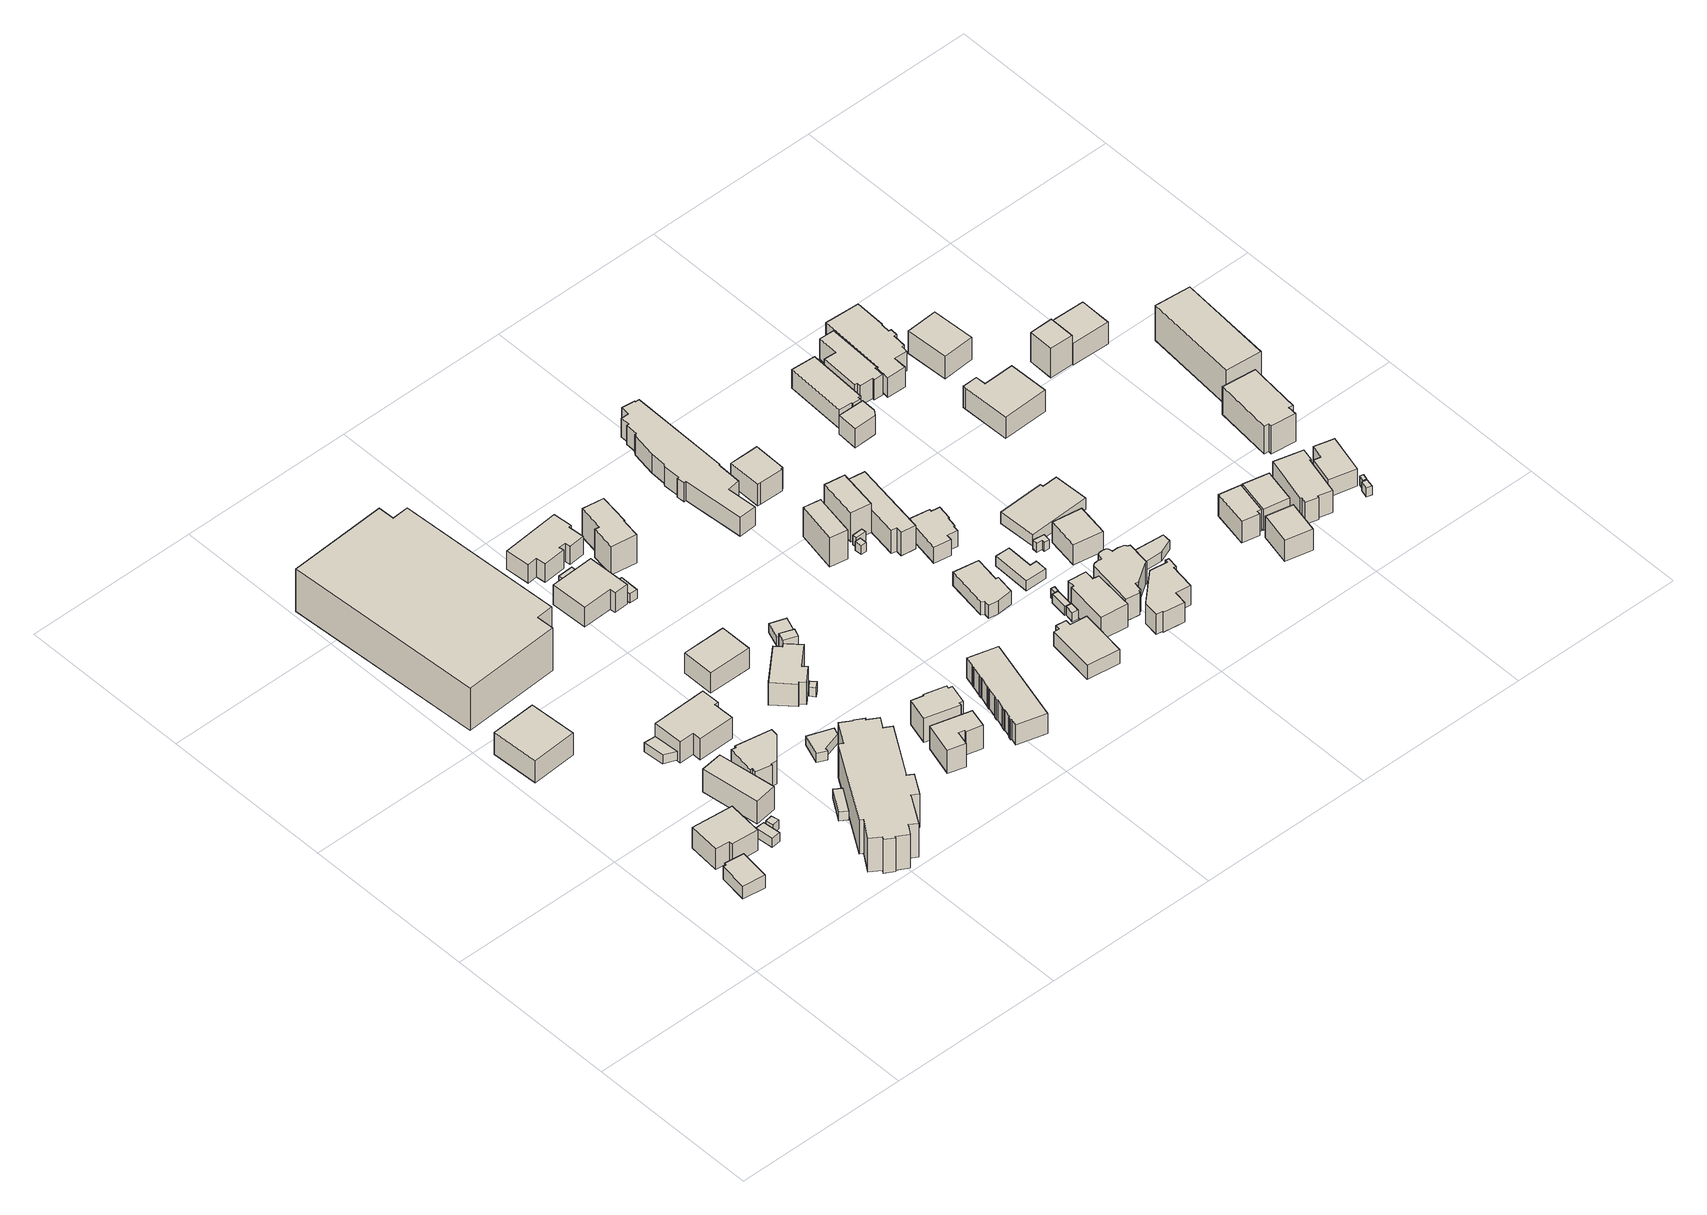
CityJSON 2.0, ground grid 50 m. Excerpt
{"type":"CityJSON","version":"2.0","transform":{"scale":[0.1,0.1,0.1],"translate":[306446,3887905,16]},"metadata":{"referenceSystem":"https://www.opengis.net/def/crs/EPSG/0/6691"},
"CityObjects":{
"building1":{"type":"Building","attributes":{"class":"3001","measuredHeight":2,"BuildingIDAttribute.prefecture":"22","BuildingIDAttribute.city":"22203","BuildingDetailAttribute.surveyYear":2015},"geometry":[{"type":"Solid","lod":"1","boundaries":[[[[0,1,2,3,4,5]],[[4,6,7,5]],[[3,8,6,4]],[[2,9,8,3]],[[1,10,9,2]],[[0,11,10,1]],[[5,7,11,0]],[[6,8,9,10,11,7]]]]}]},
"building2":{"type":"Building","attributes":{"class":"3001","measuredHeight":2,"BuildingIDAttribute.prefecture":"22","BuildingIDAttribute.city":"22203","BuildingDetailAttribute.surveyYear":2015},"geometry":[{"type":"Solid","lod":"1","boundaries":[[[[12,13,14,15,16,17]],[[16,18,19,17]],[[15,20,18,16]],[[14,21,20,15]],[[13,22,21,14]],[[12,23,22,13]],[[17,19,23,12]],[[18,20,21,22,23,19]]]]}]},
"building3":{"type":"Building","attributes":{"class":"3001","measuredHeight":2,"BuildingIDAttribute.prefecture":"22","BuildingIDAttribute.city":"22203","BuildingDetailAttribute.surveyYear":2015},"geometry":[{"type":"Solid","lod":"1","boundaries":[[[[24,25,26,27]],[[26,28,29,27]],[[25,30,28,26]],[[24,31,30,25]],[[27,29,31,24]],[[28,30,31,29]]]]}]},
"building4":{"type":"Building","attributes":{"class":"3003","measuredHeight":2,"BuildingIDAttribute.prefecture":"22","BuildingIDAttribute.city":"22203","BuildingDetailAttribute.surveyYear":2015},"geometry":[{"type":"Solid","lod":"1","boundaries":[[[[32,33,34,35]],[[34,36,37,35]],[[33,38,36,34]],[[32,39,38,33]],[[35,37,39,32]],[[36,38,39,37]]]]}]},
"building5":{"type":"Building","attributes":{"class":"3001","measuredHeight":2,"BuildingIDAttribute.prefecture":"22","BuildingIDAttribute.city":"22203","BuildingDetailAttribute.surveyYear":2015},"geometry":[{"type":"Solid","lod":"1","boundaries":[[[[40,41,42,43]],[[42,44,45,43]],[[41,46,44,42]],[[40,47,46,41]],[[43,45,47,40]],[[44,46,47,45]]]]}]},
"building6":{"type":"Building","attributes":{"class":"3001","measuredHeight":2,"BuildingIDAttribute.prefecture":"22","BuildingIDAttribute.city":"22203","BuildingDetailAttribute.surveyYear":2015},"geometry":[{"type":"Solid","lod":"1","boundaries":[[[[48,49,50,51]],[[50,52,53,51]],[[49,54,52,50]],[[48,55,54,49]],[[51,53,55,48]],[[52,54,55,53]]]]}]},
"building7":{"type":"Building","attributes":{"class":"3003","measuredHeight":2,"BuildingIDAttribute.prefecture":"22","BuildingIDAttribute.city":"22203","BuildingDetailAttribute.surveyYear":2015},"geometry":[{"type":"Solid","lod":"1","boundaries":[[[[56,57,58,59]],[[58,60,61,59]],[[57,62,60,58]],[[56,63,62,57]],[[59,61,63,56]],[[60,62,63,61]]]]}]},
"building8":{"type":"Building","attributes":{"class":"3001","measuredHeight":2,"BuildingIDAttribute.prefecture":"22","BuildingIDAttribute.city":"22203","BuildingDetailAttribute.surveyYear":2015},"geometry":[{"type":"Solid","lod":"1","boundaries":[[[[64,65,66,67]],[[66,68,69,67]],[[65,70,68,66]],[[64,71,70,65]],[[67,69,71,64]],[[68,70,71,69]]]]}]},
"building9":{"type":"Building","attributes":{"class":"3004","measuredHeight":2,"BuildingIDAttribute.prefecture":"22","BuildingIDAttribute.city":"22203","BuildingDetailAttribute.surveyYear":2015},"geometry":[{"type":"Solid","lod":"1","boundaries":[[[[72,73,74,75,76,77,78,79]],[[78,80,81,79]],[[77,82,80,78]],[[76,83,82,77]],[[75,84,83,76]],[[74,85,84,75]],[[73,86,85,74]],[[72,87,86,73]],[[79,81,87,72]],[[80,82,83,84,85,86,87,81]]]]}]},
"building10":{"type":"Building","attributes":{"class":"3001","measuredHeight":2,"BuildingIDAttribute.prefecture":"22","BuildingIDAttribute.city":"22203","BuildingDetailAttribute.surveyYear":2015},"geometry":[{"type":"Solid","lod":"1","boundaries":[[[[88,89,90,91,92,93,94,95,96,97,98]],[[97,99,100,98]],[[96,101,99,97]],[[95,102,101,96]],[[94,103,102,95]],[[93,104,103,94]],[[92,105,104,93]],[[91,106,105,92]],[[90,107,106,91]],[[89,108,107,90]],[[88,109,108,89]],[[98,100,109,88]],[[99,101,102,103,104,105,106,107,108,109,100]]]]}]},
"building11":{"type":"Building","attributes":{"class":"3001","measuredHeight":2,"BuildingIDAttribute.prefecture":"22","BuildingIDAttribute.city":"22203","BuildingDetailAttribute.surveyYear":2015},"geometry":[{"type":"Solid","lod":"1","boundaries":[[[[110,111,112,113,114,115,116,117]],[[116,118,119,117]],[[115,120,118,116]],[[114,121,120,115]],[[113,122,121,114]],[[112,123,122,113]],[[111,124,123,112]],[[110,125,124,111]],[[117,119,125,110]],[[118,120,121,122,123,124,125,119]]]]}]},
"building12":{"type":"Building","attributes":{"class":"3002","measuredHeight":2,"BuildingIDAttribute.prefecture":"22","BuildingIDAttribute.city":"22203","BuildingDetailAttribute.surveyYear":2015},"geometry":[{"type":"Solid","lod":"1","boundaries":[[[[126,127,128,129,130,131,132,133,134,135,136,137,138,139,140,141,142,143,144,145,146,147,148,149]],[[148,150,151,149]],[[147,152,150,148]],[[146,153,152,147]],[[145,154,153,146]],[[144,155,154,145]],[[143,156,155,144]],[[142,157,156,143]],[[141,158,157,142]],[[140,159,158,141]],[[139,160,159,140]],[[138,161,160,139]],[[137,162,161,138]],[[136,163,162,137]],[[135,164,163,136]],[[134,165,164,135]],[[133,166,165,134]],[[132,167,166,133]],[[131,168,167,132]],[[130,169,168,131]],[[129,170,169,130]],[[128,171,170,129]],[[127,172,171,128]],[[126,173,172,127]],[[149,151,173,126]],[[150,152,153,154,155,156,157,158,159,160,161,162,163,164,165,166,167,168,169,170,171,172,173,151]]]]}]},
"building13":{"type":"Building","attributes":{"class":"3001","measuredHeight":2,"BuildingIDAttribute.prefecture":"22","BuildingIDAttribute.city":"22203","BuildingDetailAttribute.surveyYear":2015},"geometry":[{"type":"Solid","lod":"1","boundaries":[[[[174,175,176,177,178,179]],[[178,180,181,179]],[[177,182,180,178]],[[176,183,182,177]],[[175,184,183,176]],[[174,185,184,175]],[[179,181,185,174]],[[180,182,183,184,185,181]]]]}]},
"building14":{"type":"Building","attributes":{"class":"3001","measuredHeight":2,"BuildingIDAttribute.prefecture":"22","BuildingIDAttribute.city":"22203","BuildingDetailAttribute.surveyYear":2015},"geometry":[{"type":"Solid","lod":"1","boundaries":[[[[186,187,188,189]],[[188,190,191,189]],[[187,192,190,188]],[[186,193,192,187]],[[189,191,193,186]],[[190,192,193,191]]]]}]},
"building15":{"type":"Building","attributes":{"class":"3001","measuredHeight":2,"BuildingIDAttribute.prefecture":"22","BuildingIDAttribute.city":"22203","BuildingDetailAttribute.surveyYear":2015},"geometry":[{"type":"Solid","lod":"1","boundaries":[[[[194,195,196,197,198,199]],[[198,200,201,199]],[[197,202,200,198]],[[196,203,202,197]],[[195,204,203,196]],[[194,205,204,195]],[[199,201,205,194]],[[200,202,203,204,205,201]]]]}]},
"building16":{"type":"Building","attributes":{"class":"3001","measuredHeight":2,"BuildingIDAttribute.prefecture":"22","BuildingIDAttribute.city":"22203","BuildingDetailAttribute.surveyYear":2015},"geometry":[{"type":"Solid","lod":"1","boundaries":[[[[206,207,208,209,210,211,212,213,214,215,216]],[[215,217,218,216]],[[214,219,217,215]],[[213,220,219,214]],[[212,221,220,213]],[[211,222,221,212]],[[210,223,222,211]],[[209,224,223,210]],[[208,225,224,209]],[[207,226,225,208]],[[206,227,226,207]],[[216,218,227,206]],[[217,219,220,221,222,223,224,225,226,227,218]]]]}]},
"building17":{"type":"Building","attributes":{"class":"3001","measuredHeight":2,"BuildingIDAttribute.prefecture":"22","BuildingIDAttribute.city":"22203","BuildingDetailAttribute.surveyYear":2015},"geometry":[{"type":"Solid","lod":"1","boundaries":[[[[228,229,230,231,232,233,234,235]],[[234,236,237,235]],[[233,238,236,234]],[[232,239,238,233]],[[231,240,239,232]],[[230,241,240,231]],[[229,242,241,230]],[[228,243,242,229]],[[235,237,243,228]],[[236,238,239,240,241,242,243,237]]]]}]},
"building18":{"type":"Building","attributes":{"class":"3001","measuredHeight":2,"BuildingIDAttribute.prefecture":"22","BuildingIDAttribute.city":"22203","BuildingDetailAttribute.surveyYear":2015},"geometry":[{"type":"Solid","lod":"1","boundaries":[[[[244,245,246,247]],[[246,248,249,247]],[[245,250,248,246]],[[244,251,250,245]],[[247,249,251,244]],[[248,250,251,249]]]]}]},
"building19":{"type":"Building","attributes":{"class":"3001","measuredHeight":2,"BuildingIDAttribute.prefecture":"22","BuildingIDAttribute.city":"22203","BuildingDetailAttribute.surveyYear":2015},"geometry":[{"type":"Solid","lod":"1","boundaries":[[[[252,253,254,255]],[[254,256,257,255]],[[253,258,256,254]],[[252,259,258,253]],[[255,257,259,252]],[[256,258,259,257]]]]}]},
"building20":{"type":"Building","attributes":{"class":"3003","measuredHeight":2,"BuildingIDAttribute.prefecture":"22","BuildingIDAttribute.city":"22203","BuildingDetailAttribute.surveyYear":2015},"geometry":[{"type":"Solid","lod":"1","boundaries":[[[[260,261,262,263]],[[262,264,265,263]],[[261,266,264,262]],[[260,267,266,261]],[[263,265,267,260]],[[264,266,267,265]]]]}]},
"building21":{"type":"Building","attributes":{"class":"3001","measuredHeight":2,"BuildingIDAttribute.prefecture":"22","BuildingIDAttribute.city":"22203","BuildingDetailAttribute.surveyYear":2015},"geometry":[{"type":"Solid","lod":"1","boundaries":[[[[268,269,270,271,272,273,274,275,276,277,278,279]],[[278,280,281,279]],[[277,282,280,278]],[[276,283,282,277]],[[275,284,283,276]],[[274,285,284,275]],[[273,286,285,274]],[[272,287,286,273]],[[271,288,287,272]],[[270,289,288,271]],[[269,290,289,270]],[[268,291,290,269]],[[279,281,291,268]],[[280,282,283,284,285,286,287,288,289,290,291,281]]]]}]},
"building22":{"type":"Building","attributes":{"class":"3001","measuredHeight":2,"BuildingIDAttribute.prefecture":"22","BuildingIDAttribute.city":"22203","BuildingDetailAttribute.surveyYear":2015},"geometry":[{"type":"Solid","lod":"1","boundaries":[[[[292,293,294,295,296,297,298,299,300,301]],[[300,302,303,301]],[[299,304,302,300]],[[298,305,304,299]],[[297,306,305,298]],[[296,307,306,297]],[[295,308,307,296]],[[294,309,308,295]],[[293,310,309,294]],[[292,311,310,293]],[[301,303,311,292]],[[302,304,305,306,307,308,309,310,311,303]]]]}]},
"building23":{"type":"Building","attributes":{"class":"3001","measuredHeight":2,"BuildingIDAttribute.prefecture":"22","BuildingIDAttribute.city":"22203","BuildingDetailAttribute.surveyYear":2015},"geometry":[{"type":"Solid","lod":"1","boundaries":[[[[312,313,314,315]],[[314,316,317,315]],[[313,318,316,314]],[[312,319,318,313]],[[315,317,319,312]],[[316,318,319,317]]]]}]},
"building24":{"type":"Building","attributes":{"class":"3003","measuredHeight":2,"BuildingIDAttribute.prefecture":"22","BuildingIDAttribute.city":"22203","BuildingDetailAttribute.surveyYear":2015},"geometry":[{"type":"Solid","lod":"1","boundaries":[[[[320,321,322,323]],[[322,324,325,323]],[[321,326,324,322]],[[320,327,326,321]],[[323,325,327,320]],[[324,326,327,325]]]]}]},
"building25":{"type":"Building","attributes":{"class":"3001","measuredHeight":2,"BuildingIDAttribute.prefecture":"22","BuildingIDAttribute.city":"22203","BuildingDetailAttribute.surveyYear":2015},"geometry":[{"type":"Solid","lod":"1","boundaries":[[[[328,329,330,331,332,333,334,335]],[[334,336,337,335]],[[333,338,336,334]],[[332,339,338,333]],[[331,340,339,332]],[[330,341,340,331]],[[329,342,341,330]],[[328,343,342,329]],[[335,337,343,328]],[[336,338,339,340,341,342,343,337]]]]}]},
"building26":{"type":"Building","attributes":{"class":"3001","measuredHeight":2,"BuildingIDAttribute.prefecture":"22","BuildingIDAttribute.city":"22203","BuildingDetailAttribute.surveyYear":2015},"geometry":[{"type":"Solid","lod":"1","boundaries":[[[[344,345,346,347,348,349,350,351,352,353,354,355,356,357,358,359,360,361,362,363,364,365,366,367,368,369,370,371]],[[370,372,373,371]],[[369,374,372,370]],[[368,375,374,369]],[[367,376,375,368]],[[366,377,376,367]],[[365,378,377,366]],[[364,379,378,365]],[[363,380,379,364]],[[362,381,380,363]],[[361,382,381,362]],[[360,383,382,361]],[[359,384,383,360]],[[358,385,384,359]],[[357,386,385,358]],[[356,387,386,357]],[[355,388,387,356]],[[354,389,388,355]],[[353,390,389,354]],[[352,391,390,353]],[[351,392,391,352]],[[350,393,392,351]],[[349,394,393,350]],[[348,395,394,349]],[[347,396,395,348]],[[346,397,396,347]],[[345,398,397,346]],[[344,399,398,345]],[[371,373,399,344]],[[372,374,375,376,377,378,379,380,381,382,383,384,385,386,387,388,389,390,391,392,393,394,395,396,397,398,399,373]]]]}]},
"building27":{"type":"Building","attributes":{"class":"3001","measuredHeight":2,"BuildingIDAttribute.prefecture":"22","BuildingIDAttribute.city":"22203","BuildingDetailAttribute.surveyYear":2015},"geometry":[{"type":"Solid","lod":"1","boundaries":[[[[400,401,402,403,404]],[[403,405,406,404]],[[402,407,405,403]],[[401,408,407,402]],[[400,409,408,401]],[[404,406,409,400]],[[405,407,408,409,406]]]]}]},
"building28":{"type":"Building","attributes":{"class":"3001","measuredHeight":2,"BuildingIDAttribute.prefecture":"22","BuildingIDAttribute.city":"22203","BuildingDetailAttribute.surveyYear":2015},"geometry":[{"type":"Solid","lod":"1","boundaries":[[[[410,411,412,413,414,415,416,417]],[[416,418,419,417]],[[415,420,418,416]],[[414,421,420,415]],[[413,422,421,414]],[[412,423,422,413]],[[411,424,423,412]],[[410,425,424,411]],[[417,419,425,410]],[[418,420,421,422,423,424,425,419]]]]}]},
"building29":{"type":"Building","attributes":{"class":"3001","measuredHeight":2,"BuildingIDAttribute.prefecture":"22","BuildingIDAttribute.city":"22203","BuildingDetailAttribute.surveyYear":2015},"geometry":[{"type":"Solid","lod":"1","boundaries":[[[[426,427,428,429]],[[428,430,431,429]],[[427,432,430,428]],[[426,433,432,427]],[[429,431,433,426]],[[430,432,433,431]]]]}]},
"building30":{"type":"Building","attributes":{"class":"3001","measuredHeight":2,"BuildingIDAttribute.prefecture":"22","BuildingIDAttribute.city":"22203","BuildingDetailAttribute.surveyYear":2015},"geometry":[{"type":"Solid","lod":"1","boundaries":[[[[434,435,436,437,438,439,440,441,442,443,444,445,446,447,448,449,450,451,452,453,454,455,456,457,458]],[[457,459,460,458]],[[456,461,459,457]],[[455,462,461,456]],[[454,463,462,455]],[[453,464,463,454]],[[452,465,464,453]],[[451,466,465,452]],[[450,467,466,451]],[[449,468,467,450]],[[448,469,468,449]],[[447,470,469,448]],[[446,471,470,447]],[[445,472,471,446]],[[444,473,472,445]],[[443,474,473,444]],[[442,475,474,443]],[[441,476,475,442]],[[440,477,476,441]],[[439,478,477,440]],[[438,479,478,439]],[[437,480,479,438]],[[436,481,480,437]],[[435,482,481,436]],[[434,483,482,435]],[[458,460,483,434]],[[459,461,462,463,464,465,466,467,468,469,470,471,472,473,474,475,476,477,478,479,480,481,482,483,460]]]]}]},
"building31":{"type":"Building","attributes":{"class":"3001","measuredHeight":2,"BuildingIDAttribute.prefecture":"22","BuildingIDAttribute.city":"22203","BuildingDetailAttribute.surveyYear":2015},"geometry":[{"type":"Solid","lod":"1","boundaries":[[[[484,485,486,487,488,489,490,491,492]],[[491,493,494,492]],[[490,495,493,491]],[[489,496,495,490]],[[488,497,496,489]],[[487,498,497,488]],[[486,499,498,487]],[[485,500,499,486]],[[484,501,500,485]],[[492,494,501,484]],[[493,495,496,497,498,499,500,501,494]]]]}]},
"building32":{"type":"Building","attributes":{"class":"3001","measuredHeight":2,"BuildingIDAttribute.prefecture":"22","BuildingIDAttribute.city":"22203","BuildingDetailAttribute.surveyYear":2015},"geometry":[{"type":"Solid","lod":"1","boundaries":[[[[502,503,504,505]],[[504,506,507,505]],[[503,508,506,504]],[[502,509,508,503]],[[505,507,509,502]],[[506,508,509,507]]]]}]},
"building33":{"type":"Building","attributes":{"class":"3001","measuredHeight":2,"BuildingIDAttribute.prefecture":"22","BuildingIDAttribute.city":"22203","BuildingDetailAttribute.surveyYear":2015},"geometry":[{"type":"Solid","lod":"1","boundaries":[[[[510,511,512,513,514,515,516,517]],[[516,518,519,517]],[[515,520,518,516]],[[514,521,520,515]],[[513,522,521,514]],[[512,523,522,513]],[[511,524,523,512]],[[510,525,524,511]],[[517,519,525,510]],[[518,520,521,522,523,524,525,519]]]]}]},
"building34":{"type":"Building","attributes":{"class":"3001","measuredHeight":2,"BuildingIDAttribute.prefecture":"22","BuildingIDAttribute.city":"22203","BuildingDetailAttribute.surveyYear":2015},"geometry":[{"type":"Solid","lod":"1","boundaries":[[[[526,527,528,529]],[[528,530,531,529]],[[527,532,530,528]],[[526,533,532,527]],[[529,531,533,526]],[[530,532,533,531]]]]}]},
"building35":{"type":"Building","attributes":{"class":"3001","measuredHeight":2,"BuildingIDAttribute.prefecture":"22","BuildingIDAttribute.city":"22203","BuildingDetailAttribute.surveyYear":2015},"geometry":[{"type":"Solid","lod":"1","boundaries":[[[[534,535,536,537]],[[536,538,539,537]],[[535,540,538,536]],[[534,541,540,535]],[[537,539,541,534]],[[538,540,541,539]]]]}]},
"building36":{"type":"Building","attributes":{"class":"3001","measuredHeight":2,"BuildingIDAttribute.prefecture":"22","BuildingIDAttribute.city":"22203","BuildingDetailAttribute.surveyYear":2015},"geometry":[{"type":"Solid","lod":"1","boundaries":[[[[542,543,544,545]],[[544,546,547,545]],[[543,548,546,544]],[[542,549,548,543]],[[545,547,549,542]],[[546,548,549,547]]]]}]},
"building37":{"type":"Building","attributes":{"class":"3001","measuredHeight":2,"BuildingIDAttribute.prefecture":"22","BuildingIDAttribute.city":"22203","BuildingDetailAttribute.surveyYear":2015},"geometry":[{"type":"Solid","lod":"1","boundaries":[[[[550,551,552,553,554,555,556,557]],[[556,558,559,557]],[[555,560,558,556]],[[554,561,560,555]],[[553,562,561,554]],[[552,563,562,553]],[[551,564,563,552]],[[550,565,564,551]],[[557,559,565,550]],[[558,560,561,562,563,564,565,559]]]]}]},
"building38":{"type":"Building","attributes":{"class":"3001","measuredHeight":2,"BuildingIDAttribute.prefecture":"22","BuildingIDAttribute.city":"22203","BuildingDetailAttribute.surveyYear":2015},"geometry":[{"type":"Solid","lod":"1","boundaries":[[[[566,567,568,569,570,571]],[[570,572,573,571]],[[569,574,572,570]],[[568,575,574,569]],[[567,576,575,568]],[[566,577,576,567]],[[571,573,577,566]],[[572,574,575,576,577,573]]]]}]},
"building39":{"type":"Building","attributes":{"class":"3001","measuredHeight":2,"BuildingIDAttribute.prefecture":"22","BuildingIDAttribute.city":"22203","BuildingDetailAttribute.surveyYear":2015},"geometry":[{"type":"Solid","lod":"1","boundaries":[[[[578,579,580,581]],[[580,582,583,581]],[[579,584,582,580]],[[578,585,584,579]],[[581,583,585,578]],[[582,584,585,583]]]]}]},
"building40":{"type":"Building","attributes":{"class":"3001","measuredHeight":2,"BuildingIDAttribute.prefecture":"22","BuildingIDAttribute.city":"22203","BuildingDetailAttribute.surveyYear":2015},"geometry":[{"type":"Solid","lod":"1","boundaries":[[[[586,587,588,589,590,591,592,593,594,595,596,597]],[[596,598,599,597]],[[595,600,598,596]],[[594,601,600,595]],[[593,602,601,594]],[[592,603,602,593]],[[591,604,603,592]],[[590,605,604,591]],[[589,606,605,590]],[[588,607,606,589]],[[587,608,607,588]],[[586,609,608,587]],[[597,599,609,586]],[[598,600,601,602,603,604,605,606,607,608,609,599]]]]}]},
"building41":{"type":"Building","attributes":{"class":"3001","measuredHeight":2,"BuildingIDAttribute.prefecture":"22","BuildingIDAttribute.city":"22203","BuildingDetailAttribute.surveyYear":2015},"geometry":[{"type":"Solid","lod":"1","boundaries":[[[[610,611,612,613,614,615]],[[614,616,617,615]],[[613,618,616,614]],[[612,619,618,613]],[[611,620,619,612]],[[610,621,620,611]],[[615,617,621,610]],[[616,618,619,620,621,617]]]]}]},
"building42":{"type":"Building","attributes":{"class":"3001","measuredHeight":2,"BuildingIDAttribute.prefecture":"22","BuildingIDAttribute.city":"22203","BuildingDetailAttribute.surveyYear":2015},"geometry":[{"type":"Solid","lod":"1","boundaries":[[[[622,623,624,625,626,627,628,629,630,631,632,633,634,635]],[[634,636,637,635]],[[633,638,636,634]],[[632,639,638,633]],[[631,640,639,632]],[[630,641,640,631]],[[629,642,641,630]],[[628,643,642,629]],[[627,644,643,628]],[[626,645,644,627]],[[625,646,645,626]],[[624,647,646,625]],[[623,648,647,624]],[[622,649,648,623]],[[635,637,649,622]],[[636,638,639,640,641,642,643,644,645,646,647,648,649,637]]]]}]},
"building43":{"type":"Building","attributes":{"class":"3001","measuredHeight":2,"BuildingIDAttribute.prefecture":"22","BuildingIDAttribute.city":"22203","BuildingDetailAttribute.surveyYear":2015},"geometry":[{"type":"Solid","lod":"1","boundaries":[[[[650,651,652,653,654,655,656,657,658,659,660,661,662,663,664,665,666,667,668,669,670,671,672,673,674,675,676]],[[675,677,678,676]],[[674,679,677,675]],[[673,680,679,674]],[[672,681,680,673]],[[671,682,681,672]],[[670,683,682,671]],[[669,684,683,670]],[[668,685,684,669]],[[667,686,685,668]],[[666,687,686,667]],[[665,688,687,666]],[[664,689,688,665]],[[663,690,689,664]],[[662,691,690,663]],[[661,692,691,662]],[[660,693,692,661]],[[659,694,693,660]],[[658,695,694,659]],[[657,696,695,658]],[[656,697,696,657]],[[655,698,697,656]],[[654,699,698,655]],[[653,700,699,654]],[[652,701,700,653]],[[651,702,701,652]],[[650,703,702,651]],[[676,678,703,650]],[[677,679,680,681,682,683,684,685,686,687,688,689,690,691,692,693,694,695,696,697,698,699,700,701,702,703,678]]]]}]},
"building44":{"type":"Building","attributes":{"class":"3001","measuredHeight":2,"BuildingIDAttribute.prefecture":"22","BuildingIDAttribute.city":"22203","BuildingDetailAttribute.surveyYear":2015},"geometry":[{"type":"Solid","lod":"1","boundaries":[[[[704,705,706,707,708,709]],[[708,710,711,709]],[[707,712,710,708]],[[706,713,712,707]],[[705,714,713,706]],[[704,715,714,705]],[[709,711,715,704]],[[710,712,713,714,715,711]]]]}]},
"building45":{"type":"Building","attributes":{"class":"3001","measuredHeight":2,"BuildingIDAttribute.prefecture":"22","BuildingIDAttribute.city":"22203","BuildingDetailAttribute.surveyYear":2015},"geometry":[{"type":"Solid","lod":"1","boundaries":[[[[716,717,718,719]],[[718,720,721,719]],[[717,722,720,718]],[[716,723,722,717]],[[719,721,723,716]],[[720,722,723,721]]]]}]},
"building46":{"type":"Building","attributes":{"class":"3001","measuredHeight":2,"BuildingIDAttribute.prefecture":"22","BuildingIDAttribute.city":"22203","BuildingDetailAttribute.surveyYear":2015},"geometry":[{"type":"Solid","lod":"1","boundaries":[[[[724,725,726,727,728,729]],[[728,730,731,729]],[[727,732,730,728]],[[726,733,732,727]],[[725,734,733,726]],[[724,735,734,725]],[[729,731,735,724]],[[730,732,733,734,735,731]]]]}]},
"building47":{"type":"Building","attributes":{"class":"3001","measuredHeight":2,"BuildingIDAttribute.prefecture":"22","BuildingIDAttribute.city":"22203","BuildingDetailAttribute.surveyYear":2015},"geometry":[{"type":"Solid","lod":"1","boundaries":[[[[736,737,738,739,740]],[[739,741,742,740]],[[738,743,741,739]],[[737,744,743,738]],[[736,745,744,737]],[[740,742,745,736]],[[741,743,744,745,742]]]]}]},
"building48":{"type":"Building","attributes":{"class":"3003","measuredHeight":2,"BuildingIDAttribute.prefecture":"22","BuildingIDAttribute.city":"22203","BuildingDetailAttribute.surveyYear":2015},"geometry":[{"type":"Solid","lod":"1","boundaries":[[[[746,747,748,749,750]],[[749,751,752,750]],[[748,753,751,749]],[[747,754,753,748]],[[746,755,754,747]],[[750,752,755,746]],[[751,753,754,755,752]]]]}]},
"building49":{"type":"Building","attributes":{"class":"3001","measuredHeight":2,"BuildingIDAttribute.prefecture":"22","BuildingIDAttribute.city":"22203","BuildingDetailAttribute.surveyYear":2015},"geometry":[{"type":"Solid","lod":"1","boundaries":[[[[756,757,758,759,760,761,762,763]],[[762,764,765,763]],[[761,766,764,762]],[[760,767,766,761]],[[759,768,767,760]],[[758,769,768,759]],[[757,770,769,758]],[[756,771,770,757]],[[763,765,771,756]],[[764,766,767,768,769,770,771,765]]]]}]},
"building50":{"type":"Building","attributes":{"class":"3001","measuredHeight":2,"BuildingIDAttribute.prefecture":"22","BuildingIDAttribute.city":"22203","BuildingDetailAttribute.surveyYear":2015},"geometry":[{"type":"Solid","lod":"1","boundaries":[[[[772,773,774,775,776,777,778,779,780,781,782,783,784]],[[783,785,786,784]],[[782,787,785,783]],[[781,788,787,782]],[[780,789,788,781]],[[779,790,789,780]],[[778,791,790,779]],[[777,792,791,778]],[[776,793,792,777]],[[775,794,793,776]],[[774,795,794,775]],[[773,796,795,774]],[[772,797,796,773]],[[784,786,797,772]],[[785,787,788,789,790,791,792,793,794,795,796,797,786]]]]}]},
"building51":{"type":"Building","attributes":{"class":"3001","measuredHeight":2,"BuildingIDAttribute.prefecture":"22","BuildingIDAttribute.city":"22203","BuildingDetailAttribute.surveyYear":2015},"geometry":[{"type":"Solid","lod":"1","boundaries":[[[[798,799,800,801,802,803]],[[802,804,805,803]],[[801,806,804,802]],[[800,807,806,801]],[[799,808,807,800]],[[798,809,808,799]],[[803,805,809,798]],[[804,806,807,808,809,805]]]]}]},
"building52":{"type":"Building","attributes":{"class":"3001","measuredHeight":2,"BuildingIDAttribute.prefecture":"22","BuildingIDAttribute.city":"22203","BuildingDetailAttribute.surveyYear":2015},"geometry":[{"type":"Solid","lod":"1","boundaries":[[[[810,811,812,813]],[[812,814,815,813]],[[811,816,814,812]],[[810,817,816,811]],[[813,815,817,810]],[[814,816,817,815]]]]}]},
"building53":{"type":"Building","attributes":{"class":"3001","measuredHeight":2,"BuildingIDAttribute.prefecture":"22","BuildingIDAttribute.city":"22203","BuildingDetailAttribute.surveyYear":2015},"geometry":[{"type":"Solid","lod":"1","boundaries":[[[[818,819,820,821,822,823,824,825,826,827,828,829,830,831,832,833]],[[832,834,835,833]],[[831,836,834,832]],[[830,837,836,831]],[[829,838,837,830]],[[828,839,838,829]],[[827,840,839,828]],[[826,841,840,827]],[[825,842,841,826]],[[824,843,842,825]],[[823,844,843,824]],[[822,845,844,823]],[[821,846,845,822]],[[820,847,846,821]],[[819,848,847,820]],[[818,849,848,819]],[[833,835,849,818]],[[834,836,837,838,839,840,841,842,843,844,845,846,847,848,849,835]]]]}]},
"building54":{"type":"Building","attributes":{"name":"沼津大岡駅前郵便局","class":"3001","measuredHeight":2,"BuildingIDAttribute.prefecture":"22","BuildingIDAttribute.city":"22203","BuildingDetailAttribute.surveyYear":2015},"geometry":[{"type":"Solid","lod":"1","boundaries":[[[[850,851,852,853,854,855,856,857]],[[856,858,859,857]],[[855,860,858,856]],[[854,861,860,855]],[[853,862,861,854]],[[852,863,862,853]],[[851,864,863,852]],[[850,865,864,851]],[[857,859,865,850]],[[858,860,861,862,863,864,865,859]]]]}]},
"building55":{"type":"Building","attributes":{"class":"3001","measuredHeight":2,"BuildingIDAttribute.prefecture":"22","BuildingIDAttribute.city":"22203","BuildingDetailAttribute.surveyYear":2015},"geometry":[{"type":"Solid","lod":"1","boundaries":[[[[866,867,868,869]],[[868,870,871,869]],[[867,872,870,868]],[[866,873,872,867]],[[869,871,873,866]],[[870,872,873,871]]]]}]},
"building56":{"type":"Building","attributes":{"class":"3001","measuredHeight":2,"BuildingIDAttribute.prefecture":"22","BuildingIDAttribute.city":"22203","BuildingDetailAttribute.surveyYear":2015},"geometry":[{"type":"Solid","lod":"1","boundaries":[[[[874,875,876,877]],[[876,878,879,877]],[[875,880,878,876]],[[874,881,880,875]],[[877,879,881,874]],[[878,880,881,879]]]]}]},
"building57":{"type":"Building","attributes":{"class":"3001","measuredHeight":2,"BuildingIDAttribute.prefecture":"22","BuildingIDAttribute.city":"22203","BuildingDetailAttribute.surveyYear":2015},"geometry":[{"type":"Solid","lod":"1","boundaries":[[[[882,883,884,885,886,887,888,889,890,891]],[[890,892,893,891]],[[889,894,892,890]],[[888,895,894,889]],[[887,896,895,888]],[[886,897,896,887]],[[885,898,897,886]],[[884,899,898,885]],[[883,900,899,884]],[[882,901,900,883]],[[891,893,901,882]],[[892,894,895,896,897,898,899,900,901,893]]]]}]},
"building58":{"type":"Building","attributes":{"class":"3001","measuredHeight":2,"BuildingIDAttribute.prefecture":"22","BuildingIDAttribute.city":"22203","BuildingDetailAttribute.surveyYear":2015},"geometry":[{"type":"Solid","lod":"1","boundaries":[[[[902,903,904,905]],[[904,906,907,905]],[[903,908,906,904]],[[902,909,908,903]],[[905,907,909,902]],[[906,908,909,907]]]]}]},
"building59":{"type":"Building","attributes":{"class":"3001","measuredHeight":2,"BuildingIDAttribute.prefecture":"22","BuildingIDAttribute.city":"22203","BuildingDetailAttribute.surveyYear":2015},"geometry":[{"type":"Solid","lod":"1","boundaries":[[[[910,911,912,913]],[[912,914,915,913]],[[911,916,914,912]],[[910,917,916,911]],[[913,915,917,910]],[[914,916,917,915]]]]}]},
"building60":{"type":"Building","attributes":{"class":"3001","measuredHeight":2,"BuildingIDAttribute.prefecture":"22","BuildingIDAttribute.city":"22203","BuildingDetailAttribute.surveyYear":2015},"geometry":[{"type":"Solid","lod":"1","boundaries":[[[[918,919,920,921,922,923]],[[922,924,925,923]],[[921,926,924,922]],[[920,927,926,921]],[[919,928,927,920]],[[918,929,928,919]],[[923,925,929,918]],[[924,926,927,928,929,925]]]]}]},
"building61":{"type":"Building","attributes":{"class":"3001","measuredHeight":2,"BuildingIDAttribute.prefecture":"22","BuildingIDAttribute.city":"22203","BuildingDetailAttribute.surveyYear":2015},"geometry":[{"type":"Solid","lod":"1","boundaries":[[[[930,931,932,933]],[[932,934,935,933]],[[931,936,934,932]],[[930,937,936,931]],[[933,935,937,930]],[[934,936,937,935]]]]}]},
"building62":{"type":"Building","attributes":{"class":"3001","measuredHeight":2,"BuildingIDAttribute.prefecture":"22","BuildingIDAttribute.city":"22203","BuildingDetailAttribute.surveyYear":2015},"geometry":[{"type":"Solid","lod":"1","boundaries":[[[[938,939,940,941,942,943,944,945]],[[944,946,947,945]],[[943,948,946,944]],[[942,949,948,943]],[[941,950,949,942]],[[940,951,950,941]],[[939,952,951,940]],[[938,953,952,939]],[[945,947,953,938]],[[946,948,949,950,951,952,953,947]]]]}]},
"building63":{"type":"Building","attributes":{"class":"3001","measuredHeight":2,"BuildingIDAttribute.prefecture":"22","BuildingIDAttribute.city":"22203","BuildingDetailAttribute.surveyYear":2015},"geometry":[{"type":"Solid","lod":"1","boundaries":[[[[954,955,956,957]],[[956,958,959,957]],[[955,960,958,956]],[[954,961,960,955]],[[957,959,961,954]],[[958,960,961,959]]]]}]},
"building64":{"type":"Building","attributes":{"class":"3002","measuredHeight":2,"BuildingIDAttribute.prefecture":"22","BuildingIDAttribute.city":"22203","BuildingDetailAttribute.surveyYear":2015},"geometry":[{"type":"Solid","lod":"1","boundaries":[[[[962,963,964,965]],[[964,966,967,965]],[[963,968,966,964]],[[962,969,968,963]],[[965,967,969,962]],[[966,968,969,967]]]]}]}
},
"vertices":[
[153,284,5],[162,283,5],[163,290,5],[218,283,5],[207,195,5],[142,203,5],[207,195,48],[142,203,48],[218,283,48],[163,290,48],[162,283,48],[153,284,48],
[166,408,10],[285,397,10],[276,296,10],[198,302,10],[199,312,10],[158,316,10],[199,312,79],[158,316,79],[198,302,79],[276,296,79],[285,397,79],[166,408,79],
[158,817,27],[28,809,27],[21,946,27],[150,953,27],[21,946,101],[150,953,101],[28,809,101],[158,817,101],
[304,334,8],[331,336,8],[336,285,8],[309,282,8],[336,285,38],[309,282,38],[331,336,38],[304,334,38],
[363,317,9],[341,313,9],[337,335,9],[359,339,9],[337,335,39],[359,339,39],[341,313,39],[363,317,39],
[312,530,11],[375,538,11],[398,371,11],[334,362,11],[398,371,87],[334,362,87],[375,538,87],[312,530,87],
[337,646,15],[302,660,15],[298,721,15],[332,719,15],[298,721,45],[332,719,45],[302,660,45],[337,646,45],
[496,217,23],[476,230,23],[518,296,23],[538,283,23],[518,296,53],[538,283,53],[476,230,53],[496,217,53],
[364,1118,23],[315,1115,23],[318,1064,23],[35,1047,23],[1,1624,23],[286,1641,23],[288,1594,23],[336,1597,23],[288,1594,165],[336,1597,165],[286,1641,165],[1,1624,165],[35,1047,165],[318,1064,165],[315,1115,165],[364,1118,165],
[410,536,6],[423,533,6],[424,539,6],[526,521,6],[523,500,6],[463,434,6],[447,435,6],[446,432,6],[400,441,6],[403,454,6],[396,452,6],[403,454,83],[396,452,83],[400,441,83],[446,432,83],[447,435,83],[463,434,83],[523,500,83],[526,521,83],[424,539,83],[423,533,83],[410,536,83],
[494,728,11],[495,675,11],[484,675,11],[485,615,11],[380,612,11],[380,638,11],[338,637,11],[336,724,11],[338,637,82],[336,724,82],[380,638,82],[380,612,82],[485,615,82],[484,675,82],[495,675,82],[494,728,82],
[450,114,17],[441,120,17],[579,343,17],[590,336,17],[627,396,17],[658,377,17],[659,379,17],[685,363,17],[682,359,17],[712,341,17],[693,312,17],[715,299,17],[627,156,17],[643,146,17],[607,88,17],[589,99,17],[538,16,17],[517,30,17],[499,2,17],[467,21,17],[465,17,17],[439,33,17],[444,40,17],[415,60,17],[444,40,130],[415,60,130],[439,33,130],[465,17,130],[467,21,130],[499,2,130],[517,30,130],[538,16,130],[589,99,130],[607,88,130],[643,146,130],[627,156,130],[715,299,130],[693,312,130],[712,341,130],[682,359,130],[685,363,130],[659,379,130],[658,377,130],[627,396,130],[590,336,130],[579,343,130],[441,120,130],[450,114,130],
[601,482,9],[669,457,9],[661,435,9],[608,419,9],[606,410,9],[579,422,9],[606,410,39],[579,422,39],[608,419,39],[661,435,39],[669,457,39],[601,482,39],
[676,856,9],[676,764,9],[552,764,9],[552,856,9],[552,764,77],[552,856,77],[676,764,77],[676,856,77],
[595,1105,29],[554,1103,29],[553,1119,29],[468,1116,29],[464,1223,29],[590,1228,29],[464,1223,95],[590,1228,95],[468,1116,95],[553,1119,95],[554,1103,95],[595,1105,95],
[717,725,10],[733,708,10],[735,710,10],[741,715,10],[776,678,10],[722,628,10],[733,617,10],[694,580,10],[681,594,10],[675,588,10],[626,641,10],[675,588,85],[626,641,85],[681,594,85],[694,580,85],[733,617,85],[722,628,85],[776,678,85],[741,715,85],[735,710,85],[733,708,85],[717,725,85],
[907,230,26],[893,176,26],[847,188,26],[848,192,26],[832,197,26],[821,157,26],[773,171,26],[798,260,26],[773,171,104],[798,260,104],[821,157,104],[832,197,104],[848,192,104],[847,188,104],[893,176,104],[907,230,104],
[731,611,12],[743,597,12],[727,583,12],[715,597,12],[727,583,42],[715,597,42],[743,597,42],[731,611,42],
[562,1264,29],[563,1234,29],[519,1232,29],[518,1262,29],[519,1232,59],[518,1262,59],[563,1234,59],[562,1264,59],
[624,1102,30],[601,1103,30],[602,1158,30],[625,1157,30],[602,1158,60],[625,1157,60],[601,1103,60],[624,1102,60],
[631,1402,27],[636,1347,27],[628,1346,27],[632,1300,27],[586,1296,27],[584,1312,27],[565,1311,27],[567,1297,27],[502,1292,27],[499,1320,27],[470,1317,27],[464,1387,27],[470,1317,88],[464,1387,88],[499,1320,88],[502,1292,88],[567,1297,88],[565,1311,88],[584,1312,88],[586,1296,88],[632,1300,88],[628,1346,88],[636,1347,88],[631,1402,88],
[807,291,19],[825,357,19],[859,348,19],[861,352,19],[921,336,19],[919,328,19],[930,325,19],[915,270,19],[905,273,19],[903,265,19],[905,273,100],[903,265,100],[915,270,100],[930,325,100],[919,328,100],[921,336,100],[861,352,100],[859,348,100],[825,357,100],[807,291,100],
[761,739,19],[770,763,19],[808,748,19],[799,725,19],[808,748,64],[799,725,64],[770,763,64],[761,739,64],
[767,766,21],[784,813,21],[828,797,21],[811,750,21],[828,797,51],[811,750,51],[784,813,51],[767,766,51],
[723,1253,19],[721,1254,19],[712,1199,19],[640,1210,19],[651,1280,19],[664,1278,19],[676,1352,19],[737,1343,19],[676,1352,114],[737,1343,114],[664,1278,114],[651,1280,114],[640,1210,114],[712,1199,114],[721,1254,114],[723,1253,114],
[1040,110,26],[958,132,26],[964,153,26],[961,153,26],[964,163,26],[966,162,26],[972,187,26],[971,187,26],[974,198,26],[975,198,26],[983,224,26],[981,225,26],[984,235,26],[986,235,26],[994,265,26],[993,265,26],[995,274,26],[996,274,26],[1005,304,26],[1004,304,26],[1006,313,26],[1006,312,26],[1015,342,26],[1016,347,26],[1017,351,26],[1018,353,26],[1025,378,26],[1107,356,26],[1025,378,93],[1107,356,93],[1018,353,93],[1017,351,93],[1016,347,93],[1015,342,93],[1006,312,93],[1006,313,93],[1004,304,93],[1005,304,93],[996,274,93],[995,274,93],[993,265,93],[994,265,93],[986,235,93],[984,235,93],[981,225,93],[983,224,93],[975,198,93],[974,198,93],[971,187,93],[972,187,93],[966,162,93],[964,163,93],[961,153,93],[964,153,93],[958,132,93],[1040,110,93],
[1056,989,31],[1105,980,31],[1104,975,31],[1083,861,31],[1033,870,31],[1083,861,129],[1033,870,129],[1104,975,129],[1105,980,129],[1056,989,129],
[1322,163,32],[1228,176,32],[1246,314,32],[1262,312,32],[1264,326,32],[1294,322,32],[1292,306,32],[1340,300,32],[1292,306,79],[1340,300,79],[1294,322,79],[1264,326,79],[1262,312,79],[1246,314,79],[1228,176,79],[1322,163,79],
[1116,871,31],[1133,871,31],[1133,850,31],[1117,850,31],[1133,850,61],[1117,850,61],[1133,871,61],[1116,871,61],
[938,1273,23],[932,1272,23],[930,1295,23],[935,1295,23],[934,1343,23],[939,1350,23],[941,1396,23],[953,1468,23],[956,1468,23],[956,1473,23],[961,1472,23],[962,1508,23],[969,1508,23],[969,1534,23],[991,1534,23],[994,1560,23],[1032,1556,23],[1033,1553,23],[1043,1552,23],[1037,1261,23],[1034,1261,23],[1032,1189,23],[996,1185,23],[1002,1099,23],[952,1096,23],[1002,1099,86],[952,1096,86],[996,1185,86],[1032,1189,86],[1034,1261,86],[1037,1261,86],[1043,1552,86],[1033,1553,86],[1032,1556,86],[994,1560,86],[991,1534,86],[969,1534,86],[969,1508,86],[962,1508,86],[961,1472,86],[956,1473,86],[956,1468,86],[953,1468,86],[941,1396,86],[939,1350,86],[934,1343,86],[935,1295,86],[930,1295,86],[932,1272,86],[938,1273,86],
[1208,627,31],[1280,615,31],[1268,542,31],[1276,541,31],[1267,486,31],[1222,483,31],[1195,487,31],[1198,503,31],[1189,509,31],[1198,503,75],[1189,509,75],[1195,487,75],[1222,483,75],[1267,486,75],[1276,541,75],[1268,542,75],[1280,615,75],[1208,627,75],
[1154,889,32],[1155,877,32],[1124,876,32],[1124,888,32],[1124,876,64],[1124,888,64],[1155,877,64],[1154,889,64],
[1045,1232,34],[1129,1231,34],[1127,1138,34],[1122,1138,34],[1122,1134,34],[1121,1134,34],[1052,1135,34],[1044,1135,34],[1052,1135,106],[1044,1135,106],[1121,1134,106],[1122,1134,106],[1122,1138,106],[1127,1138,106],[1129,1231,106],[1045,1232,106],
[1347,338,36],[1331,340,36],[1335,367,36],[1351,365,36],[1335,367,66],[1351,365,66],[1331,340,66],[1347,338,66],
[1144,1010,33],[1201,1001,33],[1183,888,33],[1126,897,33],[1183,888,131],[1126,897,131],[1201,1001,131],[1144,1010,131],
[1350,367,35],[1333,369,35],[1339,420,35],[1356,418,35],[1339,420,65],[1356,418,65],[1333,369,65],[1350,367,65],
[1355,371,36],[1363,370,36],[1365,392,36],[1416,386,36],[1413,358,36],[1430,355,36],[1417,239,36],[1340,248,36],[1417,239,113],[1340,248,113],[1430,355,113],[1413,358,113],[1416,386,113],[1365,392,113],[1363,370,113],[1355,371,113],
[1224,776,33],[1183,782,33],[1185,800,33],[1171,803,33],[1202,1001,33],[1258,992,33],[1202,1001,111],[1258,992,111],[1171,803,111],[1185,800,111],[1183,782,111],[1224,776,111],
[1358,419,35],[1347,420,35],[1349,436,35],[1360,435,35],[1349,436,65],[1360,435,65],[1347,420,65],[1358,419,65],
[1301,811,35],[1300,804,35],[1324,800,35],[1317,759,35],[1314,760,35],[1308,730,35],[1305,730,35],[1302,713,35],[1273,718,35],[1270,701,35],[1222,709,35],[1241,821,35],[1222,709,88],[1241,821,88],[1270,701,88],[1273,718,88],[1302,713,88],[1305,730,88],[1308,730,88],[1314,760,88],[1317,759,88],[1324,800,88],[1300,804,88],[1301,811,88],
[1325,604,34],[1367,603,34],[1365,526,34],[1385,526,34],[1384,492,34],[1322,493,34],[1384,492,67],[1322,493,67],[1385,526,67],[1365,526,67],[1367,603,67],[1325,604,67],
[1585,284,41],[1586,292,41],[1596,290,41],[1591,259,41],[1584,260,41],[1573,188,41],[1530,194,41],[1524,156,41],[1463,165,41],[1464,168,41],[1446,171,41],[1452,214,41],[1453,216,41],[1535,291,41],[1453,216,107],[1535,291,107],[1452,214,107],[1446,171,107],[1464,168,107],[1463,165,107],[1524,156,107],[1530,194,107],[1573,188,107],[1584,260,107],[1591,259,107],[1596,290,107],[1586,292,107],[1585,284,107],
[1445,390,37],[1447,392,37],[1452,395,37],[1458,396,37],[1466,397,37],[1475,395,37],[1480,412,37],[1486,415,37],[1492,415,37],[1499,415,37],[1505,413,37],[1510,409,37],[1513,397,37],[1529,397,37],[1538,395,37],[1545,393,37],[1549,389,37],[1550,386,37],[1557,383,37],[1547,315,37],[1542,314,37],[1488,278,37],[1478,280,37],[1474,256,37],[1469,256,37],[1464,249,37],[1425,255,37],[1464,249,110],[1425,255,110],[1469,256,110],[1474,256,110],[1478,280,110],[1488,278,110],[1542,314,110],[1547,315,110],[1557,383,110],[1550,386,110],[1549,389,110],[1545,393,110],[1538,395,110],[1529,397,110],[1513,397,110],[1510,409,110],[1505,413,110],[1499,415,110],[1492,415,110],[1486,415,110],[1480,412,110],[1475,395,110],[1466,397,110],[1458,396,110],[1452,395,110],[1447,392,110],[1445,390,110],
[1458,579,39],[1455,557,39],[1440,559,39],[1441,566,39],[1424,568,39],[1426,583,39],[1424,568,69],[1426,583,69],[1441,566,69],[1440,559,69],[1455,557,69],[1458,579,69],
[1559,557,37],[1544,465,37],[1461,479,37],[1476,570,37],[1461,479,105],[1476,570,105],[1544,465,105],[1559,557,105],
[1559,702,40],[1560,694,40],[1604,695,40],[1608,596,40],[1431,589,40],[1427,697,40],[1431,589,78],[1427,697,78],[1608,596,78],[1604,695,78],[1560,694,78],[1559,702,78],
[1424,1181,36],[1423,1139,36],[1412,1124,36],[1346,1122,36],[1349,1182,36],[1346,1122,99],[1349,1182,99],[1412,1124,99],[1423,1139,99],[1424,1181,99],
[1667,387,38],[1665,363,38],[1625,346,38],[1575,348,38],[1580,395,38],[1575,348,68],[1580,395,68],[1625,346,68],[1665,363,68],[1667,387,68],
[1431,1196,36],[1424,1196,36],[1424,1188,36],[1400,1190,36],[1400,1193,36],[1362,1195,36],[1371,1372,36],[1440,1368,36],[1371,1372,99],[1440,1368,99],[1362,1195,99],[1400,1193,99],[1400,1190,99],[1424,1188,99],[1424,1196,99],[1431,1196,99],
[1446,1340,39],[1481,1338,39],[1484,1398,39],[1527,1396,39],[1520,1236,39],[1515,1236,39],[1514,1220,39],[1513,1207,39],[1486,1208,39],[1487,1214,39],[1448,1216,39],[1448,1226,39],[1440,1226,39],[1448,1226,107],[1440,1226,107],[1448,1216,107],[1487,1214,107],[1486,1208,107],[1513,1207,107],[1514,1220,107],[1515,1236,107],[1520,1236,107],[1527,1396,107],[1484,1398,107],[1481,1338,107],[1446,1340,107],
[1864,257,44],[1853,259,44],[1851,248,44],[1802,259,44],[1823,363,44],[1884,351,44],[1823,363,116],[1884,351,116],[1802,259,116],[1851,248,116],[1853,259,116],[1864,257,116],
[1911,126,44],[1835,143,44],[1856,235,44],[1932,218,44],[1856,235,115],[1932,218,115],[1835,143,115],[1911,126,115],
[1519,1233,41],[1522,1233,41],[1532,1428,41],[1631,1423,41],[1627,1334,41],[1625,1332,41],[1623,1307,41],[1630,1306,41],[1629,1285,41],[1621,1285,41],[1618,1247,41],[1611,1245,41],[1608,1226,41],[1571,1229,41],[1569,1190,41],[1515,1191,41],[1569,1190,107],[1515,1191,107],[1571,1229,107],[1608,1226,107],[1611,1245,107],[1618,1247,107],[1621,1285,107],[1629,1285,107],[1630,1306,107],[1623,1307,107],[1625,1332,107],[1627,1334,107],[1631,1423,107],[1532,1428,107],[1522,1233,107],[1519,1233,107],
[1759,903,42],[1627,899,42],[1624,1037,42],[1624,1045,42],[1628,1045,42],[1667,1046,42],[1668,1016,42],[1756,1018,42],[1668,1016,113],[1756,1018,113],[1667,1046,113],[1628,1045,113],[1624,1045,113],[1624,1037,113],[1627,899,113],[1759,903,113],
[1940,239,45],[1867,254,45],[1888,351,45],[1961,335,45],[1888,351,116],[1961,335,116],[1867,254,116],[1940,239,116],
[1650,1267,43],[1740,1272,43],[1747,1149,43],[1656,1144,43],[1747,1149,118],[1656,1144,118],[1740,1272,118],[1650,1267,118],
[1990,355,46],[2072,334,46],[2063,299,46],[2059,300,46],[2030,187,46],[1991,197,46],[1990,192,46],[1954,201,46],[1959,218,46],[1955,219,46],[1959,218,120],[1955,219,120],[1954,201,120],[1990,192,120],[1991,197,120],[2030,187,120],[2059,300,120],[2063,299,120],[2072,334,120],[1990,355,120],
[1844,1048,45],[1911,1048,45],[1910,974,45],[1843,975,45],[1910,974,143],[1843,975,143],[1911,1048,143],[1844,1048,143],
[2138,166,48],[2123,170,48],[2129,193,48],[2143,190,48],[2129,193,78],[2143,190,78],[2123,170,78],[2138,166,78],
[2132,211,48],[2055,230,48],[2074,304,48],[2095,299,48],[2105,338,48],[2161,323,48],[2105,338,106],[2161,323,106],[2095,299,106],[2074,304,106],[2055,230,106],[2132,211,106],
[2144,192,48],[2134,195,48],[2139,211,48],[2149,208,48],[2139,211,78],[2149,208,78],[2134,195,78],[2144,192,78],
[2060,608,46],[2157,598,46],[2141,447,46],[2129,449,46],[2127,423,46],[2056,431,46],[2057,441,46],[2043,442,46],[2057,441,139],[2043,442,139],[2056,431,139],[2127,423,139],[2129,449,139],[2141,447,139],[2157,598,139],[2060,608,139],
[1911,970,46],[1913,1061,46],[2022,1058,46],[2020,967,46],[2022,1058,119],[2020,967,119],[1913,1061,119],[1911,970,119],
[2189,613,49],[2085,622,49],[2109,898,49],[2212,889,49],[2109,898,166],[2212,889,166],[2085,622,166],[2189,613,166]
]}
